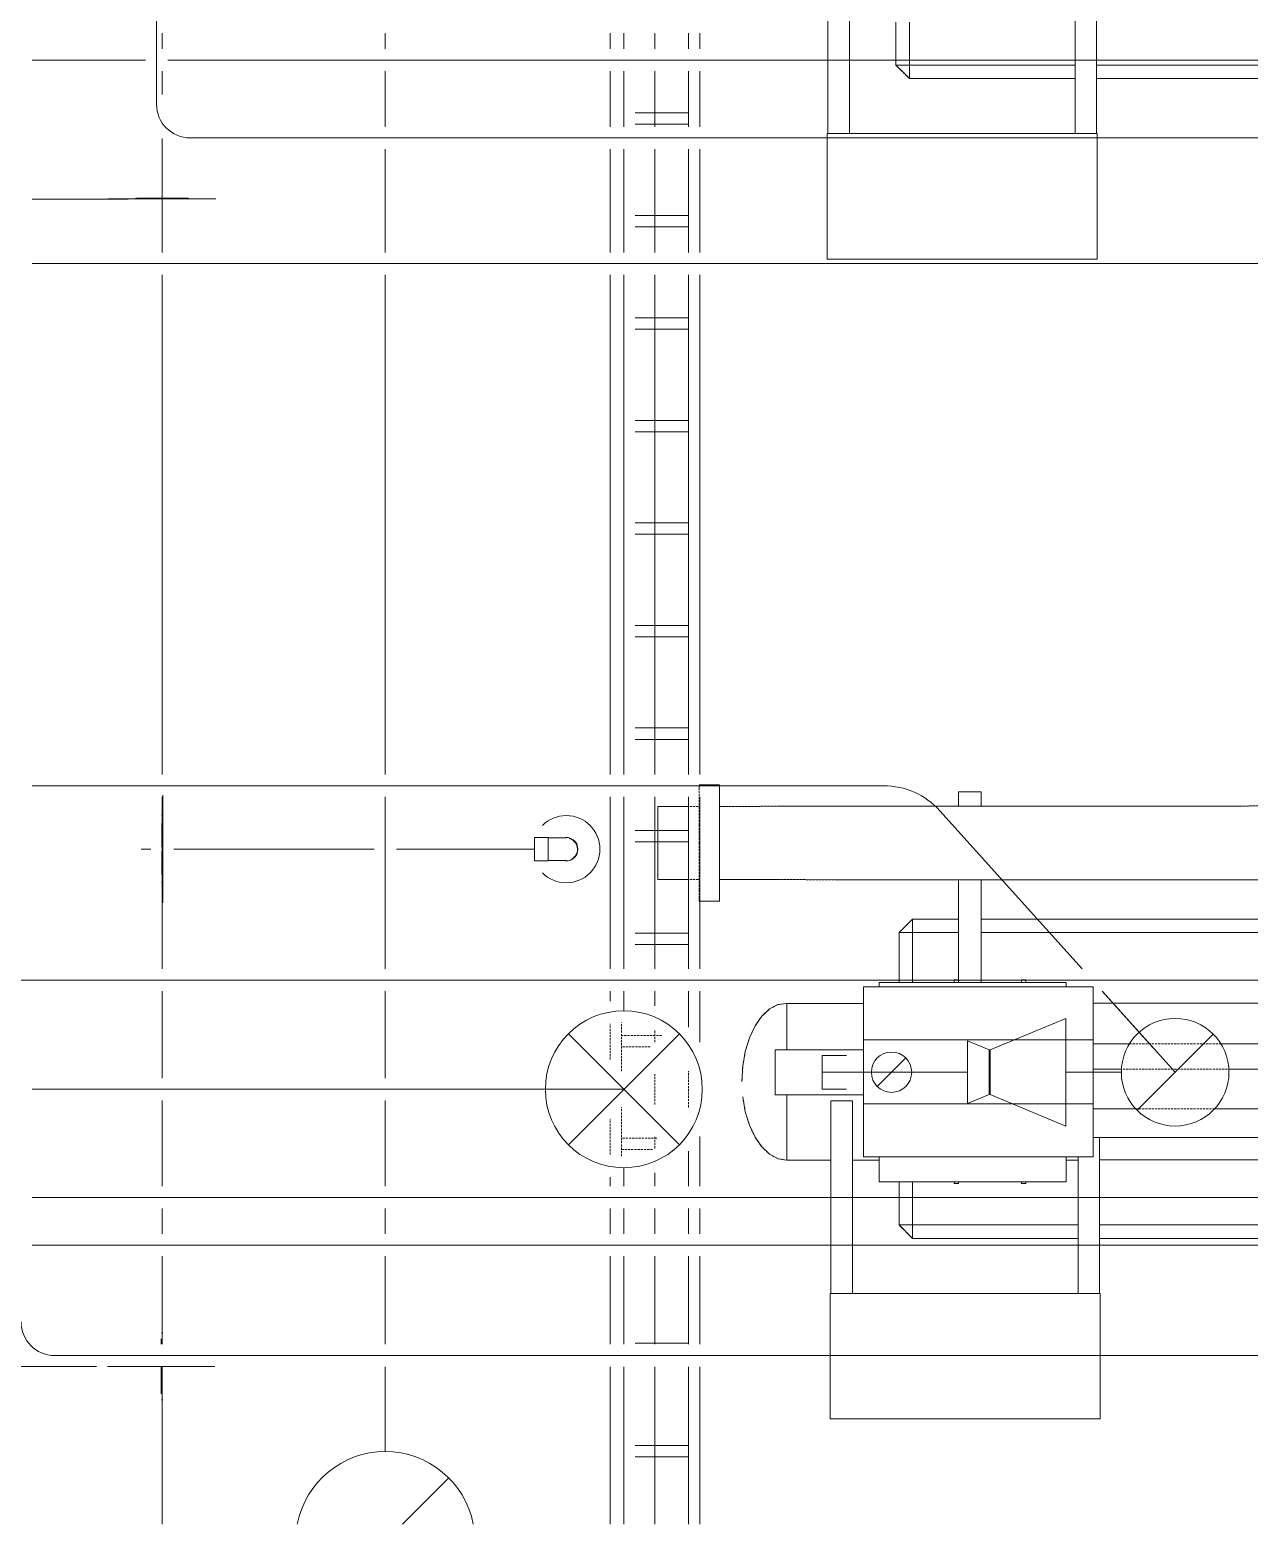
# Model space of a CAD drawing. Header units: centimetres. Extents: x -1906 to 5208, y -261 to 2955.
# Drawn here: x -913.8 to -641.8, y 1248.2 to 1581.3 of the extents above; entities that cross this region are included whole.
import ezdxf

# ---------------------------------------------------------------- set-up
doc = ezdxf.new("R2010")
doc.units = ezdxf.units.CM
doc.linetypes.add('Hidden', pattern=[0.714375, 0.47625, -0.238125])
for name, color, linetype, lineweight in [('A-DETL-HDLN', 7, 'Hidden', 18), ('E-CABL-TRAY', 7, 'Continuous', 18), ('E-CABL-TRAY-CNTR', 7, 'Continuous', 18), ('M-EQPM', 7, 'Continuous', 18), ('M-HVAC-DUCT', 7, 'Continuous', 18), ('P-PIPE', 7, 'Continuous', 18)]:
    doc.layers.add(name, color=color, linetype=linetype, lineweight=lineweight)
doc.layers.add('M-HVAC-DUCT-ANNO', color=7, linetype='Continuous', lineweight=18, true_color=0x007f00)

# ---------------------------------------------------------------- blocks, each defined once
blk = doc.blocks.new('M_Round Elbow - 1 D-V34-N01 - Planta trazado tuberias refrig exist_ - detalle 1')
at = {"layer": 'M-HVAC-DUCT', "color": 5, "true_color": 0x0000ff}
blk.add_line((-781.29, 1345.12), (-816.29, 1345.12), dxfattribs=at)
blk = doc.blocks.new('M_Round Tee - Standard-1415644-N01 - Planta trazado tuberias refrig exist_ - detalle 1')
at = {"layer": 'M-HVAC-DUCT', "color": 6, "true_color": 0xff00ff}
blk.add_line((-712.09, 1348.92), (-731.09, 1348.92), dxfattribs=at)
blk = doc.blocks.new('M_Round Transition - Angle - Reducción 45_-1416123-N01 - Planta trazado tuberias refrig exist_ - detalle 1')
at = {"layer": 'M-HVAC-DUCT', "color": 6, "true_color": 0xff00ff}
for p, q in [((4.83, 7), (0, 5)), ((4.83, -7), (4.83, 7)), ((0, 5), (0, -5)), ((0, -5), (4.83, -7))]:
    blk.add_line(p, q, dxfattribs=at)
blk = doc.blocks.new('M_Round Transition - Angle - Reducción 45_-1416124-N01 - Planta trazado tuberias refrig exist_ - detalle 1')
at = {"layer": 'M-HVAC-DUCT', "color": 6, "true_color": 0xff00ff}
for p, q in [((16.9, 12), (0, 5)), ((16.9, -12), (16.9, 12)), ((0, 5), (0, -5)), ((0, -5), (16.9, -12))]:
    blk.add_line(p, q, dxfattribs=at)
blk = doc.blocks.new('M_Round Elbow - 1 D-1415721-N01 - Planta trazado tuberias refrig exist_ - detalle 1')
at = {"layer": 'M-HVAC-DUCT', "color": 6, "true_color": 0xff00ff}
blk.add_line((-674.4, 1366.76), (-658.34, 1348.92), dxfattribs=at)
blk = doc.blocks.new('Elbow PVC NCh - Elbow PVC NCh-1352844-N01 - Planta trazado tuberias refrig exist_ - detalle 1')
at = {"layer": 'A-DETL-HDLN', "color": 6, "linetype": 'Continuous', "true_color": 0xff00ff, "flags": 128}
blk.add_lwpolyline([(-794.14, 1401.15), (-794.14, 1401.15), (-794.15, 1401.15)], dxfattribs=at)
at = {"layer": 'P-PIPE', "color": 6, "true_color": 0xff00ff}
for p, q in [((-798.14, 1401.27), (-801.24, 1401.27)), ((-801.24, 1401.27), (-801.24, 1398.65)), ((-798.14, 1398.65), (-798.14, 1401.27)), ((-801.24, 1398.65), (-801.24, 1396.03)), ((-798.14, 1396.03), (-798.14, 1398.65)), ((-801.24, 1396.03), (-798.14, 1396.03))]:
    blk.add_line(p, q, dxfattribs=at)
at = {"layer": 'P-PIPE', "color": 6, "true_color": 0xff00ff, "flags": 128}
for points in [[(-794.14, 1401.15), (-794.14, 1401.15), (-794.15, 1401.15), (-794.17, 1401.15), (-794.19, 1401.15), (-794.22, 1401.15), (-794.26, 1401.15), (-794.3, 1401.15), (-794.34, 1401.15), (-794.4, 1401.15), (-794.46, 1401.15), (-794.52, 1401.15), (-794.59, 1401.15), (-794.67, 1401.15), (-794.75, 1401.15), (-794.84, 1401.15), (-794.93, 1401.15), (-795.03, 1401.15), (-795.13, 1401.15), (-795.24, 1401.15), (-795.35, 1401.15), (-795.47, 1401.15), (-795.59, 1401.15), (-795.72, 1401.15), (-795.85, 1401.15), (-795.98, 1401.15), (-796.12, 1401.15), (-796.26, 1401.15), (-796.4, 1401.15), (-796.54, 1401.15), (-796.69, 1401.15), (-796.84, 1401.15), (-796.99, 1401.15), (-797.15, 1401.15), (-797.3, 1401.15), (-797.46, 1401.15), (-797.62, 1401.15), (-797.78, 1401.15), (-797.94, 1401.15), (-798.1, 1401.15), (-798.14, 1401.15)], [(-798.14, 1396.15), (-797.98, 1396.15), (-797.82, 1396.15), (-797.66, 1396.15), (-797.5, 1396.15), (-797.35, 1396.15), (-797.19, 1396.15), (-797.04, 1396.15), (-796.88, 1396.15), (-796.73, 1396.15), (-796.58, 1396.15), (-796.44, 1396.15), (-796.29, 1396.15), (-796.15, 1396.15), (-796.02, 1396.15), (-795.88, 1396.15), (-795.75, 1396.15), (-795.63, 1396.15), (-795.5, 1396.15), (-795.38, 1396.15), (-795.27, 1396.15), (-795.16, 1396.15), (-795.06, 1396.15), (-794.96, 1396.15), (-794.86, 1396.15), (-794.77, 1396.15), (-794.69, 1396.15), (-794.61, 1396.15), (-794.54, 1396.15), (-794.47, 1396.15), (-794.41, 1396.15), (-794.36, 1396.15), (-794.31, 1396.15), (-794.27, 1396.15), (-794.23, 1396.15), (-794.2, 1396.15), (-794.17, 1396.15), (-794.16, 1396.15), (-794.15, 1396.15), (-794.14, 1396.15), (-794.14, 1396.15)]]:
    blk.add_lwpolyline(points, dxfattribs=at)
at = {"layer": 'P-PIPE', "color": 6, "true_color": 0xff00ff}
for radius, start, end in [(2.62, 0, 107.3111), (2.5, 0, 75), (2.62, 253.0015, 0), (2.5, 300, 0)]:
    blk.add_arc((-794.14, 1398.65), radius, start, end, dxfattribs=at)
blk = doc.blocks.new('Bomba 5 - Bomba 5-1414660-N01 - Planta trazado tuberias refrig exist_ - detalle 1')
at = {"layer": 'A-DETL-HDLN'}
for p, q in [((30.93, -36.83), (30.93, 79.71)), ((30.93, -36.83), (30.93, 79.71)), ((33.93, -36.83), (33.93, 79.71)), ((33.93, -36.83), (33.93, 79.71)), ((46.2, -36.83), (11.43, -36.83)), ((46.2, -36.83), (11.43, -36.83)), ((74.2, -36.72), (46.2, -36.72)), ((46.2, -36.72), (46.2, -96.92)), ((74.2, -36.72), (46.2, -36.72)), ((46.2, -96.92), (46.2, -36.72)), ((74.2, -96.92), (74.2, -36.72)), ((74.2, -96.92), (74.2, -36.72)), ((46.2, -41.63), (15.74, -41.63)), ((15.74, -41.63), (46.2, -41.63)), ((30.93, -78.57), (30.93, -41.63)), ((30.93, -78.57), (30.93, -41.63)), ((33.93, -78.57), (33.93, -41.63)), ((33.93, -78.57), (33.93, -41.63)), ((30.93, -78.57), (21.36, -78.57)), ((21.36, -78.57), (30.93, -78.57)), ((30.93, -81.57), (33.93, -78.57)), ((30.93, -81.57), (30.93, -78.57)), ((30.93, -78.57), (30.93, -81.57)), ((30.93, -78.57), (33.93, -78.57)), ((30.93, -81.57), (33.93, -78.57)), ((33.93, -78.57), (30.93, -78.57)), ((21.36, -81.57), (30.93, -81.57)), ((21.36, -81.57), (30.93, -81.57)), ((46.2, -91.96), (3.25, -91.96)), ((46.2, -91.96), (3.25, -91.96)), ((46.2, -96.76), (3.25, -96.76)), ((46.2, -96.76), (3.25, -96.76)), ((46.2, -96.92), (74.2, -96.92)), ((74.2, -96.92), (46.2, -96.92))]:
    blk.add_line(p, q, dxfattribs=at)
at = {"layer": 'M-EQPM'}
for p, q in [((30.93, -36.83), (30.93, 79.71)), ((30.93, -36.83), (30.93, 79.71)), ((33.93, -36.83), (33.93, 79.71)), ((33.93, -36.83), (33.93, 79.71)), ((46.2, -36.83), (11.43, -36.83)), ((46.2, -36.83), (11.43, -36.83)), ((74.2, -36.72), (46.2, -36.72)), ((46.2, -36.72), (46.2, -96.92)), ((74.2, -36.72), (46.2, -36.72)), ((46.2, -96.92), (46.2, -36.72)), ((74.2, -96.92), (74.2, -36.72)), ((74.2, -96.92), (74.2, -36.72)), ((46.2, -41.63), (15.74, -41.63)), ((15.74, -41.63), (46.2, -41.63)), ((30.93, -78.57), (30.93, -41.63)), ((30.93, -78.57), (30.93, -41.63)), ((33.93, -78.57), (33.93, -41.63)), ((33.93, -78.57), (33.93, -41.63)), ((30.93, -78.57), (21.36, -78.57)), ((21.36, -78.57), (30.93, -78.57)), ((30.93, -81.57), (33.93, -78.57)), ((30.93, -81.57), (30.93, -78.57)), ((30.93, -78.57), (30.93, -81.57)), ((30.93, -78.57), (33.93, -78.57)), ((30.93, -81.57), (33.93, -78.57)), ((33.93, -78.57), (30.93, -78.57)), ((21.36, -81.57), (30.93, -81.57)), ((21.36, -81.57), (30.93, -81.57)), ((46.2, -91.96), (3.25, -91.96)), ((46.2, -91.96), (3.25, -91.96)), ((46.2, -96.76), (3.25, -96.76)), ((46.2, -96.76), (3.25, -96.76)), ((46.2, -96.92), (74.2, -96.92)), ((74.2, -96.92), (46.2, -96.92))]:
    blk.add_line(p, q, dxfattribs=at)
blk = doc.blocks.new('Bomba 5 - Bomba 5-V46-N01 - Planta trazado tuberias refrig exist_ - detalle 1')
at = {"layer": 'A-DETL-HDLN'}
for p, q in [((30.93, -36.83), (30.93, 79.22)), ((30.93, -36.83), (30.93, 79.22)), ((33.93, -36.83), (33.93, 79.36)), ((33.93, -36.83), (33.93, 79.36)), ((-37.24, 65.32), (-37.24, -63.28)), ((-37.24, -63.28), (-37.24, 65.32)), ((-34.24, -63.28), (-34.24, 65.32)), ((-34.24, -63.28), (-34.24, 65.32)), ((-18.48, -38.28), (-18.53, 14.72)), ((-62.48, -5.54), (-62.49, 7.35)), ((-45.99, -5.54), (-45.98, 7.35)), ((-9.43, 6.72), (-9.43, -38.28)), ((-9.43, 6.72), (-9.43, -38.28)), ((-3.81, 6.72), (-3.81, -38.28)), ((-3.81, 6.72), (-3.81, -38.28)), ((5.06, 6.72), (5.06, -38.28)), ((5.06, 6.72), (5.06, -38.28)), ((11.43, 6.72), (11.43, -38.28)), ((11.43, 6.72), (11.43, -38.28)), ((16.45, -36.83), (16.42, 6.72)), ((16.42, 6.72), (16.45, -36.83)), ((-62.47, -18.44), (-62.48, -5.54)), ((-46, -18.44), (-45.99, -5.54)), ((-62.46, -31.34), (-62.47, -18.44)), ((-46.01, -31.34), (-46, -18.44)), ((-62.45, -44.24), (-62.46, -31.34)), ((-46.01, -44.24), (-46.01, -31.34)), ((-22.13, -38.28), (-21.55, -38.28)), ((-21.55, -38.28), (-22.13, -38.28)), ((-22.13, -38.28), (-22.13, -89.48)), ((-21.55, -38.28), (-19.88, -38.28)), ((-19.88, -38.28), (-21.55, -38.28)), ((-19.88, -38.28), (-17.27, -38.28)), ((-17.27, -38.28), (-19.88, -38.28)), ((-17.27, -38.28), (-13.99, -38.28)), ((-13.99, -38.28), (-17.27, -38.28)), ((-13.99, -38.28), (-10.35, -38.28)), ((-10.35, -38.28), (-13.99, -38.28)), ((-10.35, -38.28), (-10.35, -89.48)), ((-10.35, -38.28), (-10.35, -89.48)), ((-10.35, -38.28), (3.95, -38.28)), ((3.95, -38.28), (-10.35, -38.28)), ((7.59, -38.28), (3.95, -38.28)), ((3.95, -89.48), (3.95, -38.28)), ((3.95, -38.28), (3.95, -89.48)), ((7.59, -38.28), (3.95, -38.28)), ((10.88, -38.28), (7.59, -38.28)), ((10.88, -38.28), (7.59, -38.28)), ((13.49, -38.28), (10.88, -38.28)), ((13.49, -38.28), (10.88, -38.28)), ((46.2, -36.83), (11.43, -36.83)), ((46.2, -36.83), (11.43, -36.83)), ((15.16, -38.28), (13.49, -38.28)), ((15.16, -38.28), (13.49, -38.28)), ((15.74, -38.28), (15.16, -38.28)), ((15.74, -38.28), (15.16, -38.28)), ((15.74, -89.48), (15.74, -38.28)), ((74.2, -36.72), (46.2, -36.72)), ((46.2, -36.72), (46.2, -96.92)), ((74.2, -36.72), (46.2, -36.72)), ((46.2, -96.92), (46.2, -36.72)), ((74.2, -96.92), (74.2, -36.72)), ((74.2, -96.92), (74.2, -36.72)), ((46.2, -41.63), (15.74, -41.63)), ((15.74, -41.63), (46.2, -41.63)), ((16.46, -44.28), (16.46, -41.63)), ((16.46, -41.63), (16.46, -44.28)), ((30.93, -78.57), (30.93, -41.63)), ((30.93, -78.57), (30.93, -41.63)), ((33.93, -78.57), (33.93, -41.63)), ((33.93, -78.57), (33.93, -41.63)), ((-62.45, -57.13), (-62.45, -44.24)), ((-46.02, -57.13), (-46.01, -44.24)), ((-22.13, -44.28), (-23.15, -44.28)), ((-23.15, -85.98), (-23.15, -44.28)), ((-23.15, -44.28), (-23.15, -85.98)), ((-23.15, -44.28), (-22.13, -44.28)), ((15.74, -44.28), (21.36, -44.28)), ((15.74, -44.28), (21.36, -44.28)), ((21.36, -44.28), (21.36, -85.98)), ((21.36, -44.28), (21.36, -85.98)), ((-23.75, -54.28), (-23.75, -53.28)), ((-23.75, -53.28), (-23.75, -54.28)), ((-23.75, -53.28), (-23.15, -53.28)), ((-23.15, -53.28), (-23.75, -53.28)), ((21.36, -53.28), (21.66, -53.28)), ((21.66, -53.28), (21.36, -53.28)), ((21.66, -54.28), (21.66, -53.28)), ((21.66, -53.28), (21.66, -54.28)), ((-23.75, -54.28), (-23.15, -54.28)), ((-23.75, -54.28), (-23.15, -54.28)), ((21.36, -54.28), (21.66, -54.28)), ((21.36, -54.28), (21.66, -54.28)), ((-62.44, -70.03), (-62.45, -57.13)), ((-46.03, -70.03), (-46.02, -57.13)), ((-62.44, -63.28), (-65.67, -63.28)), ((-65.67, -68.28), (-65.67, -63.28)), ((-65.67, -68.28), (-65.67, -63.28)), ((-62.44, -63.28), (-65.67, -63.28)), ((-23.15, -63.28), (-46.03, -63.28)), ((-23.15, -63.28), (-46.03, -63.28)), ((-62.44, -68.28), (-65.67, -68.28)), ((-65.67, -68.28), (-62.44, -68.28)), ((-23.15, -68.28), (-46.03, -68.28)), ((-23.15, -68.28), (-46.03, -68.28)), ((-37.24, -68.28), (-37.24, -78.57)), ((-37.24, -78.57), (-37.24, -68.28)), ((-34.24, -78.57), (-34.24, -68.28)), ((-34.24, -78.57), (-34.24, -68.28)), ((-23.75, -69.28), (-23.75, -68.28)), ((-23.75, -69.28), (-23.75, -68.28)), ((-23.15, -69.28), (-23.75, -69.28)), ((-23.75, -69.28), (-23.15, -69.28)), ((21.36, -68.28), (21.66, -68.28)), ((21.66, -68.28), (21.36, -68.28)), ((21.36, -69.28), (21.66, -69.28)), ((21.36, -69.28), (21.66, -69.28)), ((21.66, -68.28), (21.66, -69.28)), ((21.66, -68.28), (21.66, -69.28)), ((-62.44, -70.03), (-62.43, -82.93)), ((-46.03, -70.03), (-46.04, -82.93)), ((-34.24, -81.57), (-37.24, -78.57)), ((-34.24, -78.57), (-37.24, -78.57)), ((-37.24, -78.57), (-34.24, -81.57)), ((-34.24, -78.57), (-37.24, -78.57)), ((-23.15, -78.57), (-34.24, -78.57)), ((-34.24, -78.57), (-34.24, -81.57)), ((-34.24, -81.57), (-34.24, -78.57)), ((-34.24, -78.57), (-23.15, -78.57)), ((30.93, -78.57), (21.36, -78.57)), ((21.36, -78.57), (30.93, -78.57)), ((30.93, -81.57), (33.93, -78.57)), ((30.93, -81.57), (30.93, -78.57)), ((30.93, -78.57), (30.93, -81.57)), ((30.93, -78.57), (33.93, -78.57)), ((30.93, -81.57), (33.93, -78.57)), ((33.93, -78.57), (30.93, -78.57)), ((-62.42, -95.83), (-62.43, -82.93)), ((-46.05, -95.83), (-46.04, -82.93)), ((-34.24, -81.57), (-23.15, -81.57)), ((-34.24, -81.57), (-23.15, -81.57)), ((21.36, -81.57), (30.93, -81.57)), ((21.36, -81.57), (30.93, -81.57)), ((-22.13, -85.98), (-23.15, -85.98)), ((-22.13, -85.98), (-23.15, -85.98)), ((15.74, -85.98), (21.36, -85.98)), ((15.74, -85.98), (21.36, -85.98)), ((16.5, -91.96), (16.49, -85.98)), ((16.49, -85.98), (16.5, -91.96)), ((-22.13, -89.48), (-21.55, -89.48)), ((-21.55, -89.48), (-22.13, -89.48)), ((-21.55, -89.48), (-19.88, -89.48)), ((-19.88, -89.48), (-21.55, -89.48)), ((-19.88, -89.48), (-17.27, -89.48)), ((-17.27, -89.48), (-19.88, -89.48)), ((-18.43, -106.61), (-18.44, -89.48)), ((-17.27, -89.48), (-13.99, -89.48)), ((-13.99, -89.48), (-17.27, -89.48)), ((-13.99, -89.48), (-10.35, -89.48)), ((-10.35, -89.48), (-13.99, -89.48)), ((-10.35, -89.48), (3.95, -89.48)), ((3.95, -89.48), (-10.35, -89.48)), ((-8.08, -109.18), (-8.08, -89.48)), ((1.92, -109.18), (1.92, -89.48)), ((1.92, -109.18), (1.92, -89.48)), ((7.59, -89.48), (3.95, -89.48)), ((7.59, -89.48), (3.95, -89.48)), ((10.88, -89.48), (7.59, -89.48)), ((10.88, -89.48), (7.59, -89.48)), ((13.49, -89.48), (10.88, -89.48)), ((13.49, -89.48), (10.88, -89.48)), ((15.16, -89.48), (13.49, -89.48)), ((15.16, -89.48), (13.49, -89.48)), ((15.74, -89.48), (15.16, -89.48)), ((15.74, -89.48), (15.16, -89.48)), ((3.25, -96.76), (3.25, -91.96)), ((46.2, -91.96), (3.25, -91.96)), ((3.25, -96.76), (3.25, -91.96)), ((46.2, -91.96), (3.25, -91.96)), ((-62.41, -108.73), (-62.42, -95.83)), ((-46.06, -108.73), (-46.05, -95.83)), ((46.2, -96.76), (3.25, -96.76)), ((46.2, -96.76), (3.25, -96.76)), ((16.51, -106.61), (16.5, -96.76)), ((16.5, -96.76), (16.51, -106.61)), ((46.2, -96.92), (74.2, -96.92)), ((74.2, -96.92), (46.2, -96.92)), ((-17.14, -106.61), (-18.43, -106.61)), ((-17.14, -106.61), (-18.43, -106.61)), ((-18.43, -106.61), (-18.22, -108.56)), ((-17.14, -106.61), (-14.66, -106.61)), ((-14.66, -106.61), (-17.14, -106.61)), ((-14.66, -106.61), (-11.16, -106.61)), ((-11.16, -106.61), (-14.66, -106.61)), ((-11.16, -106.61), (-8.08, -106.61)), ((-8.08, -106.61), (-11.16, -106.61)), ((2.53, -106.61), (1.92, -106.61)), ((2.53, -106.61), (1.92, -106.61)), ((2.53, -106.61), (7.03, -106.61)), ((7.03, -106.61), (2.53, -106.61)), ((10.94, -106.61), (7.03, -106.61)), ((10.94, -106.61), (7.03, -106.61)), ((10.94, -106.61), (13.95, -106.61)), ((13.95, -106.61), (10.94, -106.61)), ((15.86, -106.61), (13.95, -106.61)), ((15.86, -106.61), (13.95, -106.61)), ((16.51, -106.61), (15.86, -106.61)), ((16.51, -106.61), (15.86, -106.61)), ((16.17, -108.56), (16.51, -106.61)), ((16.51, -106.61), (16.17, -108.56)), ((-62.4, -121.62), (-62.41, -108.73)), ((-46.07, -121.62), (-46.06, -108.73)), ((-46.07, -121.62), (-46.06, -108.73)), ((-18.22, -108.56), (-18.25, -108.27)), ((-17.22, -110.44), (-18.22, -108.56)), ((-7.41, -109.18), (-8.08, -109.18)), ((-7.41, -109.18), (-8.08, -109.18)), ((-5.58, -109.18), (-7.41, -109.18)), ((-7.41, -109.18), (-5.58, -109.18)), ((-3.08, -109.18), (-5.58, -109.18)), ((-5.58, -109.18), (-3.08, -109.18)), ((-0.58, -109.18), (-3.08, -109.18)), ((-0.58, -109.18), (-3.08, -109.18)), ((1.25, -109.18), (-0.58, -109.18)), ((1.25, -109.18), (-0.58, -109.18)), ((1.92, -109.18), (1.25, -109.18)), ((1.25, -109.18), (1.92, -109.18)), ((15.17, -110.44), (16.17, -108.56)), ((15.17, -110.44), (16.17, -108.56)), ((-15.6, -112.17), (-17.22, -110.44)), ((-15.6, -112.17), (-13.43, -113.68)), ((11.37, -113.68), (13.55, -112.17)), ((13.55, -112.17), (11.37, -113.68)), ((13.55, -112.17), (15.17, -110.44)), ((13.55, -112.17), (15.17, -110.44)), ((-13.43, -113.68), (-10.77, -114.93)), ((-7.74, -115.85), (-10.77, -114.93)), ((-4.46, -116.42), (-7.74, -115.85)), ((-1.04, -116.61), (-4.46, -116.42)), ((2.38, -116.42), (5.68, -115.85)), ((2.38, -116.42), (5.68, -115.85)), ((5.68, -115.85), (8.71, -114.93)), ((5.68, -115.85), (8.71, -114.93)), ((8.71, -114.93), (11.37, -113.68)), ((11.37, -113.68), (8.71, -114.93)), ((-67.19, -121.62), (-66.56, -121.62)), ((-66.56, -121.62), (-67.19, -121.62)), ((-67.19, -126.12), (-67.19, -121.62)), ((-66.56, -121.62), (-64.72, -121.62)), ((-66.56, -121.62), (-64.72, -121.62)), ((-64.72, -121.62), (-61.85, -121.62)), ((-61.85, -121.62), (-64.72, -121.62)), ((-61.85, -121.62), (-58.24, -121.62)), ((-58.24, -121.62), (-61.85, -121.62)), ((-58.24, -121.62), (-54.23, -121.62)), ((-54.23, -121.62), (-58.24, -121.62)), ((-54.23, -121.62), (-50.23, -121.62)), ((-50.23, -121.62), (-54.23, -121.62)), ((-50.23, -121.62), (-46.62, -121.62)), ((-46.62, -121.62), (-50.23, -121.62)), ((-46.62, -121.62), (-43.75, -121.62)), ((-43.75, -121.62), (-46.62, -121.62)), ((-43.75, -121.62), (-41.91, -121.62)), ((-41.91, -121.62), (-43.75, -121.62)), ((-41.91, -121.62), (-41.28, -121.62)), ((-41.28, -121.62), (-41.91, -121.62)), ((-41.28, -126.12), (-41.28, -121.62)), ((-41.28, -126.12), (-41.28, -121.62)), ((-66.56, -126.12), (-67.19, -126.12)), ((-66.56, -126.12), (-67.19, -126.12)), ((-66.56, -126.12), (-64.72, -126.12)), ((-66.56, -126.12), (-64.72, -126.12)), ((-61.85, -126.12), (-64.72, -126.12)), ((-61.85, -126.12), (-64.72, -126.12)), ((-62.39, -135.35), (-62.4, -126.12)), ((-58.24, -126.12), (-61.85, -126.12)), ((-58.24, -126.12), (-61.85, -126.12)), ((-54.23, -126.12), (-58.24, -126.12)), ((-54.23, -126.12), (-58.24, -126.12)), ((-50.23, -126.12), (-54.23, -126.12)), ((-50.23, -126.12), (-54.23, -126.12)), ((-46.62, -126.12), (-50.23, -126.12)), ((-46.62, -126.12), (-50.23, -126.12)), ((-43.75, -126.12), (-46.62, -126.12)), ((-43.75, -126.12), (-46.62, -126.12)), ((-46.08, -135.35), (-46.07, -126.12)), ((-46.08, -135.35), (-46.07, -126.12)), ((-41.91, -126.12), (-43.75, -126.12)), ((-41.91, -126.12), (-43.75, -126.12)), ((-41.28, -126.12), (-41.91, -126.12)), ((-41.28, -126.12), (-41.91, -126.12)), ((-61.77, -135.35), (-62.39, -135.35)), ((-62.39, -135.35), (-61.77, -135.35)), ((-61.77, -135.35), (-60, -135.35)), ((-60, -135.35), (-61.77, -135.35)), ((-61.77, -135.35), (-54.23, -135.37)), ((-61.77, -135.35), (-54.23, -135.37)), ((-57.36, -135.35), (-60, -135.35)), ((-60, -135.35), (-54.23, -135.37)), ((-60, -135.35), (-57.36, -135.35)), ((-60, -135.35), (-54.23, -135.37)), ((-54.23, -135.35), (-57.36, -135.35)), ((-54.23, -135.35), (-57.36, -135.35)), ((-54.23, -135.37), (-57.36, -135.35)), ((-57.36, -135.35), (-54.23, -135.37)), ((-51.11, -135.35), (-54.23, -135.35)), ((-48.47, -135.35), (-54.23, -135.37)), ((-48.47, -135.35), (-54.23, -135.37)), ((-54.23, -135.37), (-46.7, -135.35)), ((-46.7, -135.35), (-54.23, -135.37)), ((-54.23, -135.35), (-54.23, -135.37)), ((-54.23, -135.35), (-51.11, -135.35)), ((-54.23, -135.35), (-54.23, -135.37)), ((-54.23, -135.37), (-51.11, -135.35)), ((-51.11, -135.35), (-54.23, -135.37)), ((-48.47, -135.35), (-51.11, -135.35)), ((-48.47, -135.35), (-51.11, -135.35)), ((-46.7, -135.35), (-48.47, -135.35)), ((-48.47, -135.35), (-46.7, -135.35)), ((-46.08, -135.35), (-46.7, -135.35)), ((-46.7, -135.35), (-46.08, -135.35))]:
    blk.add_line(p, q, dxfattribs=at)
at = {"layer": 'M-EQPM'}
for p, q in [((30.93, -36.83), (30.93, 75.92)), ((30.93, -36.83), (30.93, 75.92)), ((33.93, -36.83), (33.93, 74.54)), ((33.93, -36.83), (33.93, 74.54)), ((-37.24, 65.32), (-37.24, -63.28)), ((-37.24, -63.28), (-37.24, 65.32)), ((-34.24, -63.28), (-34.24, 65.32)), ((-34.24, -63.28), (-34.24, 65.32)), ((-18.48, -38.28), (-18.53, 14.72)), ((-62.48, -5.54), (-62.49, 7.35)), ((-45.99, -5.54), (-45.98, 7.35)), ((-9.43, 6.72), (-9.43, -9.82)), ((-9.43, 6.72), (-9.43, -9.82)), ((-3.81, 6.72), (-3.81, -8.07)), ((-3.81, 6.72), (-3.81, -8.07)), ((5.06, 6.72), (5.06, -11.27)), ((5.06, 6.72), (5.06, -11.27)), ((11.43, 6.72), (11.43, -38.28)), ((11.43, 6.72), (11.43, -38.28)), ((16.45, -36.83), (16.42, 6.72)), ((16.42, 6.72), (16.45, -36.83)), ((-62.47, -18.44), (-62.48, -5.54)), ((-46, -18.44), (-45.99, -5.54)), ((-62.46, -31.34), (-62.47, -18.44)), ((-46.01, -31.34), (-46, -18.44)), ((5.06, -28.69), (5.06, -38.28)), ((5.06, -28.69), (5.06, -38.28)), ((-62.45, -44.24), (-62.46, -31.34)), ((-46.01, -44.24), (-46.01, -31.34)), ((-9.43, -30.14), (-9.43, -38.28)), ((-9.43, -30.14), (-9.43, -38.28)), ((-3.81, -31.89), (-3.81, -38.28)), ((-3.81, -31.89), (-3.81, -38.28)), ((-22.13, -38.28), (-21.55, -38.28)), ((-21.55, -38.28), (-22.13, -38.28)), ((-22.13, -38.28), (-22.13, -89.48)), ((-21.55, -38.28), (-19.88, -38.28)), ((-19.88, -38.28), (-21.55, -38.28)), ((-19.88, -38.28), (-17.27, -38.28)), ((-17.27, -38.28), (-19.88, -38.28)), ((-17.27, -38.28), (-13.99, -38.28)), ((-13.99, -38.28), (-17.27, -38.28)), ((-13.99, -38.28), (-10.35, -38.28)), ((-10.35, -38.28), (-13.99, -38.28)), ((-10.35, -38.28), (-10.35, -89.48)), ((-10.35, -38.28), (-10.35, -89.48)), ((-10.35, -38.28), (3.95, -38.28)), ((3.95, -38.28), (-10.35, -38.28)), ((7.59, -38.28), (3.95, -38.28)), ((3.95, -89.48), (3.95, -38.28)), ((3.95, -38.28), (3.95, -89.48)), ((7.59, -38.28), (3.95, -38.28)), ((10.88, -38.28), (7.59, -38.28)), ((10.88, -38.28), (7.59, -38.28)), ((13.49, -38.28), (10.88, -38.28)), ((13.49, -38.28), (10.88, -38.28)), ((46.2, -36.83), (11.43, -36.83)), ((46.2, -36.83), (11.43, -36.83)), ((15.16, -38.28), (13.49, -38.28)), ((15.16, -38.28), (13.49, -38.28)), ((15.74, -38.28), (15.16, -38.28)), ((15.74, -38.28), (15.16, -38.28)), ((15.74, -89.48), (15.74, -38.28)), ((74.2, -36.72), (46.2, -36.72)), ((46.2, -36.72), (46.2, -96.92)), ((74.2, -36.72), (46.2, -36.72)), ((46.2, -96.92), (46.2, -36.72)), ((74.2, -96.92), (74.2, -36.72)), ((74.2, -96.92), (74.2, -36.72)), ((46.2, -41.63), (15.74, -41.63)), ((15.74, -41.63), (46.2, -41.63)), ((16.46, -44.28), (16.46, -41.63)), ((16.46, -41.63), (16.46, -44.28)), ((30.93, -78.57), (30.93, -41.63)), ((30.93, -78.57), (30.93, -41.63)), ((33.93, -78.57), (33.93, -41.63)), ((33.93, -78.57), (33.93, -41.63)), ((-62.45, -57.13), (-62.45, -44.24)), ((-46.02, -57.13), (-46.01, -44.24)), ((-22.13, -44.28), (-23.15, -44.28)), ((-23.15, -85.98), (-23.15, -44.28)), ((-23.15, -44.28), (-23.15, -85.98)), ((-23.15, -44.28), (-22.13, -44.28)), ((15.74, -44.28), (21.36, -44.28)), ((15.74, -44.28), (21.36, -44.28)), ((21.36, -44.28), (21.36, -85.98)), ((21.36, -44.28), (21.36, -85.98)), ((-23.75, -54.28), (-23.75, -53.28)), ((-23.75, -53.28), (-23.75, -54.28)), ((-23.75, -53.28), (-23.15, -53.28)), ((-23.15, -53.28), (-23.75, -53.28)), ((21.36, -53.28), (21.66, -53.28)), ((21.66, -53.28), (21.36, -53.28)), ((21.66, -54.28), (21.66, -53.28)), ((21.66, -53.28), (21.66, -54.28)), ((-23.75, -54.28), (-23.15, -54.28)), ((-23.75, -54.28), (-23.15, -54.28)), ((21.36, -54.28), (21.66, -54.28)), ((21.36, -54.28), (21.66, -54.28)), ((-62.44, -70.03), (-62.45, -57.13)), ((-46.03, -70.03), (-46.02, -57.13)), ((-62.44, -63.28), (-65.67, -63.28)), ((-65.67, -68.28), (-65.67, -63.28)), ((-65.67, -68.28), (-65.67, -63.28)), ((-62.44, -63.28), (-65.67, -63.28)), ((-23.15, -63.28), (-46.03, -63.28)), ((-23.15, -63.28), (-46.03, -63.28)), ((-62.44, -68.28), (-65.67, -68.28)), ((-65.67, -68.28), (-62.44, -68.28)), ((-23.15, -68.28), (-46.03, -68.28)), ((-23.15, -68.28), (-46.03, -68.28)), ((-37.24, -68.28), (-37.24, -78.57)), ((-37.24, -78.57), (-37.24, -68.28)), ((-34.24, -78.57), (-34.24, -68.28)), ((-34.24, -78.57), (-34.24, -68.28)), ((-23.75, -69.28), (-23.75, -68.28)), ((-23.75, -69.28), (-23.75, -68.28)), ((-23.15, -69.28), (-23.75, -69.28)), ((-23.75, -69.28), (-23.15, -69.28)), ((21.36, -68.28), (21.66, -68.28)), ((21.66, -68.28), (21.36, -68.28)), ((21.36, -69.28), (21.66, -69.28)), ((21.36, -69.28), (21.66, -69.28)), ((21.66, -68.28), (21.66, -69.28)), ((21.66, -68.28), (21.66, -69.28)), ((-62.44, -70.03), (-62.43, -82.93)), ((-46.03, -70.03), (-46.04, -82.93)), ((-34.24, -81.57), (-37.24, -78.57)), ((-34.24, -78.57), (-37.24, -78.57)), ((-37.24, -78.57), (-34.24, -81.57)), ((-34.24, -78.57), (-37.24, -78.57)), ((-23.15, -78.57), (-34.24, -78.57)), ((-34.24, -78.57), (-34.24, -81.57)), ((-34.24, -81.57), (-34.24, -78.57)), ((-34.24, -78.57), (-23.15, -78.57)), ((30.93, -78.57), (21.36, -78.57)), ((21.36, -78.57), (30.93, -78.57)), ((30.93, -81.57), (33.93, -78.57)), ((30.93, -81.57), (30.93, -78.57)), ((30.93, -78.57), (30.93, -81.57)), ((30.93, -78.57), (33.93, -78.57)), ((30.93, -81.57), (33.93, -78.57)), ((33.93, -78.57), (30.93, -78.57)), ((-62.42, -95.83), (-62.43, -82.93)), ((-46.05, -95.83), (-46.04, -82.93)), ((-34.24, -81.57), (-23.15, -81.57)), ((-34.24, -81.57), (-23.15, -81.57)), ((21.36, -81.57), (30.93, -81.57)), ((21.36, -81.57), (30.93, -81.57)), ((-22.13, -85.98), (-23.15, -85.98)), ((-22.13, -85.98), (-23.15, -85.98)), ((15.74, -85.98), (21.36, -85.98)), ((15.74, -85.98), (21.36, -85.98)), ((16.5, -91.96), (16.49, -85.98)), ((16.49, -85.98), (16.5, -91.96)), ((-22.13, -89.48), (-21.55, -89.48)), ((-21.55, -89.48), (-22.13, -89.48)), ((-21.55, -89.48), (-19.88, -89.48)), ((-19.88, -89.48), (-21.55, -89.48)), ((-19.88, -89.48), (-17.27, -89.48)), ((-17.27, -89.48), (-19.88, -89.48)), ((-18.43, -106.61), (-18.44, -89.48)), ((-17.27, -89.48), (-13.99, -89.48)), ((-13.99, -89.48), (-17.27, -89.48)), ((-13.99, -89.48), (-10.35, -89.48)), ((-10.35, -89.48), (-13.99, -89.48)), ((-10.35, -89.48), (3.95, -89.48)), ((3.95, -89.48), (-10.35, -89.48)), ((-8.08, -109.18), (-8.08, -89.48)), ((1.92, -109.18), (1.92, -89.48)), ((1.92, -109.18), (1.92, -89.48)), ((7.59, -89.48), (3.95, -89.48)), ((7.59, -89.48), (3.95, -89.48)), ((10.88, -89.48), (7.59, -89.48)), ((10.88, -89.48), (7.59, -89.48)), ((13.49, -89.48), (10.88, -89.48)), ((13.49, -89.48), (10.88, -89.48)), ((15.16, -89.48), (13.49, -89.48)), ((15.16, -89.48), (13.49, -89.48)), ((15.74, -89.48), (15.16, -89.48)), ((15.74, -89.48), (15.16, -89.48)), ((3.25, -96.76), (3.25, -91.96)), ((46.2, -91.96), (3.25, -91.96)), ((3.25, -96.76), (3.25, -91.96)), ((46.2, -91.96), (3.25, -91.96)), ((-62.41, -108.73), (-62.42, -95.83)), ((-46.06, -108.73), (-46.05, -95.83)), ((46.2, -96.76), (3.25, -96.76)), ((46.2, -96.76), (3.25, -96.76)), ((16.51, -106.61), (16.5, -96.76)), ((16.5, -96.76), (16.51, -106.61)), ((46.2, -96.92), (74.2, -96.92)), ((74.2, -96.92), (46.2, -96.92)), ((-17.14, -106.61), (-18.43, -106.61)), ((-17.14, -106.61), (-18.43, -106.61)), ((-18.43, -106.61), (-18.22, -108.56)), ((-17.14, -106.61), (-14.66, -106.61)), ((-14.66, -106.61), (-17.14, -106.61)), ((-14.66, -106.61), (-11.16, -106.61)), ((-11.16, -106.61), (-14.66, -106.61)), ((-11.16, -106.61), (-8.08, -106.61)), ((-8.08, -106.61), (-11.16, -106.61)), ((2.53, -106.61), (1.92, -106.61)), ((2.53, -106.61), (1.92, -106.61)), ((2.53, -106.61), (7.03, -106.61)), ((7.03, -106.61), (2.53, -106.61)), ((10.94, -106.61), (7.03, -106.61)), ((10.94, -106.61), (7.03, -106.61)), ((10.94, -106.61), (13.95, -106.61)), ((13.95, -106.61), (10.94, -106.61)), ((15.86, -106.61), (13.95, -106.61)), ((15.86, -106.61), (13.95, -106.61)), ((16.51, -106.61), (15.86, -106.61)), ((16.51, -106.61), (15.86, -106.61)), ((16.17, -108.56), (16.51, -106.61)), ((16.51, -106.61), (16.17, -108.56)), ((-62.4, -121.62), (-62.41, -108.73)), ((-46.07, -121.62), (-46.06, -108.73)), ((-46.07, -121.62), (-46.06, -108.73)), ((-18.22, -108.56), (-18.25, -108.27)), ((-17.22, -110.44), (-18.22, -108.56)), ((-7.41, -109.18), (-8.08, -109.18)), ((-7.41, -109.18), (-8.08, -109.18)), ((-5.58, -109.18), (-7.41, -109.18)), ((-7.41, -109.18), (-5.58, -109.18)), ((-3.08, -109.18), (-5.58, -109.18)), ((-5.58, -109.18), (-3.08, -109.18)), ((-0.58, -109.18), (-3.08, -109.18)), ((-0.58, -109.18), (-3.08, -109.18)), ((1.25, -109.18), (-0.58, -109.18)), ((1.25, -109.18), (-0.58, -109.18)), ((1.92, -109.18), (1.25, -109.18)), ((1.25, -109.18), (1.92, -109.18)), ((15.17, -110.44), (16.17, -108.56)), ((15.17, -110.44), (16.17, -108.56)), ((-15.6, -112.17), (-17.22, -110.44)), ((-15.6, -112.17), (-13.43, -113.68)), ((11.37, -113.68), (13.55, -112.17)), ((13.55, -112.17), (11.37, -113.68)), ((13.55, -112.17), (15.17, -110.44)), ((13.55, -112.17), (15.17, -110.44)), ((-13.43, -113.68), (-10.77, -114.93)), ((-7.74, -115.85), (-10.77, -114.93)), ((-4.46, -116.42), (-7.74, -115.85)), ((-1.04, -116.61), (-4.46, -116.42)), ((2.38, -116.42), (5.68, -115.85)), ((2.38, -116.42), (5.68, -115.85)), ((5.68, -115.85), (8.71, -114.93)), ((5.68, -115.85), (8.71, -114.93)), ((8.71, -114.93), (11.37, -113.68)), ((11.37, -113.68), (8.71, -114.93)), ((-67.19, -121.62), (-66.56, -121.62)), ((-66.56, -121.62), (-67.19, -121.62)), ((-67.19, -125.99), (-67.19, -121.62)), ((-66.56, -121.62), (-64.72, -121.62)), ((-66.56, -121.62), (-64.72, -121.62)), ((-64.72, -121.62), (-61.85, -121.62)), ((-61.85, -121.62), (-64.72, -121.62)), ((-61.85, -121.62), (-58.24, -121.62)), ((-58.24, -121.62), (-61.85, -121.62)), ((-58.24, -121.62), (-54.23, -121.62)), ((-54.23, -121.62), (-58.24, -121.62)), ((-54.23, -121.62), (-50.23, -121.62)), ((-50.23, -121.62), (-54.23, -121.62)), ((-50.23, -121.62), (-46.62, -121.62)), ((-46.62, -121.62), (-50.23, -121.62)), ((-46.62, -121.62), (-43.75, -121.62)), ((-43.75, -121.62), (-46.62, -121.62)), ((-43.75, -121.62), (-41.91, -121.62)), ((-41.91, -121.62), (-43.75, -121.62)), ((-41.91, -121.62), (-41.28, -121.62)), ((-41.28, -121.62), (-41.91, -121.62)), ((-41.28, -125.99), (-41.28, -121.62)), ((-41.28, -125.99), (-41.28, -121.62)), ((-62.39, -135.35), (-62.39, -128.53)), ((-46.08, -135.35), (-46.08, -128.53)), ((-46.08, -135.35), (-46.08, -128.53)), ((-61.77, -135.35), (-62.39, -135.35)), ((-62.39, -135.35), (-61.77, -135.35)), ((-61.77, -135.35), (-60, -135.35)), ((-60, -135.35), (-61.77, -135.35)), ((-61.77, -135.35), (-57.02, -135.36)), ((-61.77, -135.35), (-57.02, -135.36)), ((-57.36, -135.35), (-60, -135.35)), ((-60, -135.35), (-57.02, -135.36)), ((-60, -135.35), (-57.36, -135.35)), ((-60, -135.35), (-57.02, -135.36)), ((-57.02, -135.35), (-57.36, -135.35)), ((-57.02, -135.35), (-57.36, -135.35)), ((-57.02, -135.35), (-57.36, -135.35)), ((-57.36, -135.35), (-57.02, -135.35)), ((-54.23, -135.35), (-54.48, -135.35)), ((-54.23, -135.35), (-54.48, -135.35)), ((-54.48, -135.37), (-54.23, -135.37)), ((-54.48, -135.37), (-54.23, -135.37)), ((-54.23, -135.37), (-54.48, -135.37)), ((-54.48, -135.37), (-54.23, -135.37)), ((-54.48, -135.37), (-54.23, -135.37)), ((-54.48, -135.37), (-54.23, -135.37)), ((-51.11, -135.35), (-54.23, -135.35)), ((-48.47, -135.35), (-54.23, -135.37)), ((-48.47, -135.35), (-54.23, -135.37)), ((-54.23, -135.37), (-46.7, -135.35)), ((-46.7, -135.35), (-54.23, -135.37)), ((-54.23, -135.35), (-54.23, -135.37)), ((-54.23, -135.35), (-51.11, -135.35)), ((-54.23, -135.35), (-54.23, -135.37)), ((-54.23, -135.37), (-51.11, -135.35)), ((-51.11, -135.35), (-54.23, -135.37)), ((-48.47, -135.35), (-51.11, -135.35)), ((-48.47, -135.35), (-51.11, -135.35)), ((-46.7, -135.35), (-48.47, -135.35)), ((-48.47, -135.35), (-46.7, -135.35)), ((-46.08, -135.35), (-46.7, -135.35)), ((-46.7, -135.35), (-46.08, -135.35))]:
    blk.add_line(p, q, dxfattribs=at)

msp = doc.modelspace()

# ---------------------------------------------------------------- linework, layer by layer
at = {"layer": 'A-DETL-HDLN'}
for p, q in [((-784.35, 1351.72), (-784.35, 1359.69)), ((-781.81, 1349.18), (-781.81, 1360.03)), ((-772.85, 1357.1), (-781.81, 1357.1)), ((-774.35, 1355.59), (-774.35, 1358.32)), ((-775.39, 1354.56), (-781.81, 1354.56)), ((-774.35, 1341.72), (-774.35, 1348.52)), ((-766.89, 1341.08), (-766.89, 1349.16)), ((-781.81, 1330.21), (-781.81, 1341.06)), ((-784.35, 1330.54), (-784.35, 1338.52)), ((-773.94, 1334.24), (-781.81, 1334.24)), ((-774.35, 1331.92), (-774.35, 1334.64)), ((-774.89, 1331.7), (-781.81, 1331.7))]:
    msp.add_line(p, q, dxfattribs=at)
at = {"layer": 'E-CABL-TRAY'}
for p, q in [((-784.35, 1577.12), (-784.35, 1580.64)), ((-766.89, 1577.12), (-766.89, 1580.64)), ((-764.35, 1577.12), (-764.35, 1580.64)), ((-784.35, 1559.75), (-784.35, 1572.12)), ((-766.89, 1559.75), (-766.89, 1572.12)), ((-764.35, 1559.75), (-764.35, 1572.12)), ((-766.89, 1562.84), (-778.79, 1562.84)), ((-766.89, 1560.3), (-778.79, 1560.3)), ((-784.35, 1531.73), (-784.35, 1554.75)), ((-766.89, 1531.73), (-766.89, 1554.75)), ((-764.35, 1531.73), (-764.35, 1554.75)), ((-766.89, 1539.98), (-778.79, 1539.98)), ((-766.89, 1537.44), (-778.79, 1537.44)), ((-784.35, 1415.29), (-784.35, 1526.73)), ((-766.89, 1415.29), (-766.89, 1526.73)), ((-764.35, 1415.29), (-764.35, 1526.73)), ((-766.89, 1517.12), (-778.79, 1517.12)), ((-766.89, 1514.58), (-778.79, 1514.58)), ((-766.89, 1494.26), (-778.79, 1494.26)), ((-766.89, 1491.72), (-778.79, 1491.72)), ((-766.89, 1471.4), (-778.79, 1471.4)), ((-766.89, 1468.86), (-778.79, 1468.86)), ((-766.89, 1448.54), (-778.79, 1448.54)), ((-766.89, 1446), (-778.79, 1446)), ((-766.89, 1425.68), (-778.79, 1425.68)), ((-766.89, 1423.14), (-778.79, 1423.14)), ((-784.35, 1371.97), (-784.35, 1410.29)), ((-766.89, 1371.97), (-766.89, 1410.29)), ((-764.35, 1371.97), (-764.35, 1410.29)), ((-766.89, 1402.82), (-778.79, 1402.82)), ((-766.89, 1400.28), (-778.79, 1400.28)), ((-766.89, 1379.96), (-778.79, 1379.96)), ((-766.89, 1377.42), (-778.79, 1377.42)), ((-784.35, 1364.74), (-784.35, 1366.97)), ((-766.89, 1358.96), (-766.89, 1366.97)), ((-764.35, 1355.65), (-764.35, 1366.97)), ((-764.35, 1323.5), (-764.35, 1334.59)), ((-766.89, 1323.5), (-766.89, 1331.28)), ((-784.35, 1323.5), (-784.35, 1325.5)), ((-784.35, 1312.87), (-784.35, 1318.5)), ((-766.89, 1312.87), (-766.89, 1318.5)), ((-764.35, 1312.87), (-764.35, 1318.5)), ((-784.35, 1288.25), (-784.35, 1307.87)), ((-766.89, 1288.25), (-766.89, 1307.87)), ((-764.35, 1288.25), (-764.35, 1307.87)), ((-766.89, 1288.52), (-778.79, 1288.52)), ((-784.35, 1248.15), (-784.35, 1283.25)), ((-766.89, 1248.15), (-766.89, 1283.25)), ((-764.35, 1248.15), (-764.35, 1283.25)), ((-766.89, 1265.66), (-778.79, 1265.66)), ((-766.89, 1263.12), (-778.79, 1263.12))]:
    msp.add_line(p, q, dxfattribs=at)
at = {"layer": 'E-CABL-TRAY-CNTR'}
for p, q in [((-774.35, 1577.12), (-774.35, 1580.64)), ((-774.35, 1559.75), (-774.35, 1572.12)), ((-774.35, 1531.73), (-774.35, 1554.75)), ((-774.35, 1415.29), (-774.35, 1526.73)), ((-774.35, 1371.97), (-774.35, 1410.29)), ((-774.35, 1363.73), (-774.35, 1366.97)), ((-774.35, 1323.5), (-774.35, 1326.51)), ((-774.35, 1312.87), (-774.35, 1318.5)), ((-774.35, 1288.25), (-774.35, 1307.87)), ((-774.35, 1248.15), (-774.35, 1283.25))]:
    msp.add_line(p, q, dxfattribs=at)
at = {"layer": 'M-HVAC-DUCT', "color": 6, "true_color": 0xff00ff}
for p, q in [((-885.5, 1564.75), (-885.5, 1614.52)), ((-834.49, 1580.64), (-834.49, 1577.12)), ((-834.49, 1572.12), (-834.49, 1559.75)), ((-878, 1557.25), (-303, 1557.25)), ((-834.49, 1554.75), (-834.49, 1531.73)), ((-834.49, 1526.73), (-834.49, 1415.29)), ((-723.35, 1412.79), (-913.23, 1412.79)), ((-834.49, 1410.29), (-834.49, 1371.96)), ((-679.09, 1371.98), (-710.83, 1407.22)), ((-834.49, 1366.96), (-834.49, 1347.62)), ((-663.36, 1354.5), (-674.59, 1366.98)), ((-737.09, 1345.17), (-737.09, 1352.67)), ((-737.09, 1352.67), (-731.64, 1352.67)), ((-729.09, 1348.92), (-737.09, 1348.92)), ((-704.67, 1348.92), (-714.09, 1348.92)), ((-699.84, 1348.92), (-699.59, 1348.92)), ((-682.69, 1348.92), (-670.34, 1348.92)), ((-737.09, 1345.17), (-731.64, 1345.17)), ((-834.49, 1342.62), (-834.49, 1323.5)), ((-834.49, 1318.5), (-834.49, 1312.87)), ((-834.49, 1307.87), (-834.49, 1288.25)), ((-908.23, 1285.75), (-373.23, 1285.75)), ((-834.49, 1283.25), (-834.49, 1264.33))]:
    msp.add_line(p, q, dxfattribs=at)
at = {"layer": 'M-HVAC-DUCT', "color": 5, "true_color": 0x0000ff}
for p, q in [((-781.29, 1577.12), (-781.29, 1580.64)), ((-781.29, 1559.75), (-781.29, 1572.12)), ((-781.29, 1531.73), (-781.29, 1554.75)), ((-781.29, 1415.29), (-781.29, 1526.73)), ((-781.29, 1371.97), (-781.29, 1410.29)), ((-781.29, 1362.62), (-781.29, 1366.97)), ((-913.23, 1345.12), (-788.79, 1345.12)), ((-781.29, 1323.5), (-781.29, 1327.62)), ((-781.29, 1312.87), (-781.29, 1318.5)), ((-781.29, 1288.25), (-781.29, 1307.87)), ((-781.29, 1248.15), (-781.29, 1283.25))]:
    msp.add_line(p, q, dxfattribs=at)
at = {"layer": 'M-HVAC-DUCT', "color": 6, "true_color": 0xff00ff}
for centre, radius, start, end in [((-723.35, 1395.95), 16.85, 42, 90), ((-908.23, 1293.25), 7.5, 180, 270)]:
    msp.add_arc(centre, radius, start, end, dxfattribs=at)
msp.add_ellipse((-878, 1564.75), major_axis=(7.5, 0), ratio=0.999986, start_param=3.141593, end_param=4.712389, dxfattribs=at)
at = {"layer": 'M-HVAC-DUCT-ANNO', "color": 5, "true_color": 0x0000ff}
for p, q in [((-793.66, 1357.49), (-768.91, 1332.74)), ((-768.91, 1357.49), (-793.66, 1332.74))]:
    msp.add_line(p, q, dxfattribs=at)
at = {"layer": 'M-HVAC-DUCT-ANNO', "color": 6, "true_color": 0xff00ff}
for p, q in [((-649.85, 1357.41), (-666.82, 1340.44)), ((-718.41, 1352.1), (-724.77, 1345.74)), ((-820.35, 1258.47), (-830.66, 1248.15))]:
    msp.add_line(p, q, dxfattribs=at)
at = {"layer": 'M-HVAC-DUCT-ANNO', "color": 5, "true_color": 0x0000ff}
for start, end in [(0, 180), (180, 0)]:
    msp.add_arc((-781.29, 1345.12), 17.5, start, end, dxfattribs=at)
at = {"layer": 'M-HVAC-DUCT-ANNO', "color": 6, "true_color": 0xff00ff}
for centre, radius, start, end in [((-658.34, 1348.92), 12, 0, 180), ((-721.59, 1348.92), 4.5, 0, 180), ((-721.59, 1348.92), 4.5, 180, 0), ((-658.34, 1348.92), 12, 180, 0), ((-834.49, 1244.33), 20, 11.072, 168.928)]:
    msp.add_arc(centre, radius, start, end, dxfattribs=at)
at = {"layer": 'P-PIPE', "color": 6, "true_color": 0xff00ff}
for p, q in [((-884.28, 1577.12), (-884.28, 1580.64)), ((-888, 1574.62), (-913.23, 1574.62)), ((-565.98, 1574.62), (-883, 1574.62)), ((-884.28, 1566.9), (-884.28, 1572.12)), ((-884.28, 1551.21), (-884.28, 1557.09)), ((-884.27, 1551.21), (-884.29, 1551.21)), ((-884.29, 1549.8), (-884.29, 1537.48)), ((-884.28, 1551.21), (-884.28, 1536.21)), ((-891.8, 1543.6), (-913.23, 1543.6)), ((-896.29, 1543.64), (-884.25, 1543.85)), ((-896.29, 1543.64), (-872.3, 1543.64)), ((-891.8, 1543.65), (-891.8, 1543.56)), ((-889.97, 1543.85), (-878.53, 1543.85)), ((-884.28, 1543.71), (-884.29, 1543.64)), ((-884.25, 1543.85), (-872.3, 1543.64)), ((-884.27, 1536.21), (-884.29, 1536.21)), ((-884.28, 1531.73), (-884.28, 1536.21)), ((-913.23, 1529.23), (-365.21, 1529.23)), ((-884.28, 1415.29), (-884.28, 1526.73)), ((-884.1, 1410.67), (-884.33, 1399.15)), ((-884.28, 1406.23), (-884.28, 1410.29)), ((-884.1, 1410.67), (-884.1, 1386.71)), ((-884.43, 1406.23), (-884.13, 1406.23)), ((-884.28, 1406.23), (-884.28, 1391.23)), ((-884.33, 1404.46), (-884.33, 1401.19)), ((-884.1, 1404.85), (-884.1, 1392.54)), ((-886.78, 1398.69), (-888.97, 1398.69)), ((-884.33, 1396.19), (-884.34, 1393.03)), ((-884.32, 1398.21), (-884.1, 1386.71)), ((-884.28, 1398.73), (-884.1, 1398.69)), ((-879.18, 1398.69), (-881.6, 1398.69)), ((-876.39, 1398.67), (-876.39, 1398.62)), ((-876.39, 1398.65), (-836.99, 1398.65)), ((-801.24, 1398.65), (-831.99, 1398.65)), ((-884.43, 1391.23), (-884.13, 1391.23)), ((-884.28, 1371.96), (-884.28, 1391.23)), ((-1024.01, 1369.44), (-508.98, 1369.49)), ((-884.28, 1347.62), (-884.28, 1366.96)), ((-884.28, 1323.5), (-884.28, 1342.62)), ((-564.74, 1321), (-913.23, 1321)), ((-884.28, 1312.87), (-884.28, 1318.5)), ((-556.51, 1310.37), (-913.23, 1310.37)), ((-884.28, 1290.83), (-884.28, 1307.87)), ((-884.46, 1289.49), (-884.46, 1288.25)), ((-884.13, 1290.83), (-884.43, 1290.83)), ((-884.28, 1290.83), (-884.28, 1288.25)), ((-898.93, 1283.33), (-936.4, 1283.33)), ((-896.43, 1283.33), (-884.15, 1283.33)), ((-896.43, 1283.33), (-872.49, 1283.33)), ((-889.86, 1283.33), (-878.44, 1283.33)), ((-886.8, 1283.33), (-884.49, 1283.33)), ((-884.28, 1283.33), (-884.46, 1283.33)), ((-884.46, 1283.25), (-884.46, 1277.17)), ((-884.28, 1283.25), (-884.28, 1275.83)), ((-884.15, 1283.33), (-872.49, 1283.33)), ((-884.13, 1275.83), (-884.43, 1275.83)), ((-884.28, 1248.15), (-884.28, 1275.83))]:
    msp.add_line(p, q, dxfattribs=at)
for start, end in [(90, 135), (0, 90), (270, 0), (225, 270)]:
    msp.add_arc((-794.14, 1398.65), 7.5, start, end, dxfattribs=at)
msp.add_ellipse((-876.39, 1398.69), major_axis=(7.69, 0), ratio=0.005507, start_param=3.964365, end_param=4.712389, dxfattribs=at)

# ---------------------------------------------------------------- block references
at = {"layer": 'A-DETL-HDLN', "rotation": 269.9999999999999}
for name, p in [('Bomba 5 - Bomba 5-1414660-N01 - Planta trazado tuberias refrig exist_ - detalle 1', (-639.03, 1604.42)), ('Bomba 5 - Bomba 5-V46-N01 - Planta trazado tuberias refrig exist_ - detalle 1', (-638.35, 1345.8))]:
    msp.add_blockref(name, p, dxfattribs=at)
at = {"layer": 'A-DETL-HDLN', "color": 6, "linetype": 'Continuous', "true_color": 0xff00ff}
msp.add_blockref('Elbow PVC NCh - Elbow PVC NCh-1352844-N01 - Planta trazado tuberias refrig exist_ - detalle 1', (0, 0), dxfattribs=at)
at = {"layer": 'M-HVAC-DUCT', "color": 6, "true_color": 0xff00ff}
for name, p in [('M_Round Elbow - 1 D-1415721-N01 - Planta trazado tuberias refrig exist_ - detalle 1', (0, 0)), ('M_Round Transition - Angle - Reducción 45_-1416124-N01 - Planta trazado tuberias refrig exist_ - detalle 1', (-699.59, 1348.92)), ('M_Round Tee - Standard-1415644-N01 - Planta trazado tuberias refrig exist_ - detalle 1', (0, 0))]:
    msp.add_blockref(name, p, dxfattribs=at)
at = {"layer": 'M-HVAC-DUCT', "color": 6, "true_color": 0xff00ff, "rotation": 180}
msp.add_blockref('M_Round Transition - Angle - Reducción 45_-1416123-N01 - Planta trazado tuberias refrig exist_ - detalle 1', (-699.84, 1348.92), dxfattribs=at)
at = {"layer": 'M-HVAC-DUCT', "color": 5, "true_color": 0x0000ff}
msp.add_blockref('M_Round Elbow - 1 D-V34-N01 - Planta trazado tuberias refrig exist_ - detalle 1', (0, 0), dxfattribs=at)

doc.saveas('drawing.dxf')
